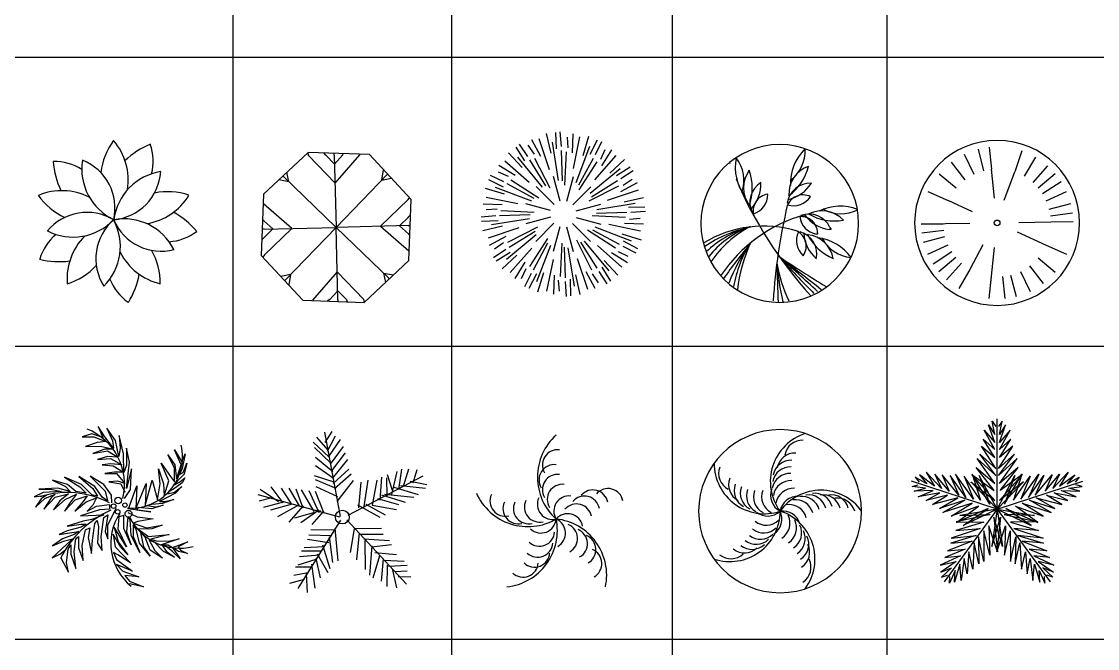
# Model space of a CAD drawing. Header units: millimetres. Extents: x -4017 to 59953, y -688 to 66564.
# Drawn here: x 20613 to 30828, y 34195 to 40145 of the extents above; entities that cross this region are included whole.
import ezdxf

# ---------------------------------------------------------------- set-up
doc = ezdxf.new("R2010")
doc.units = ezdxf.units.MM
doc.layers.add('www.cad-blocks.net', color=7, linetype='Continuous')

# ---------------------------------------------------------------- blocks, each defined once
blk = doc.blocks.new('A$C516926BB')
for p, q in [((25.077, 38.519), (25.077, 0)), ((27.155, 38.519), (27.155, 0)), ((29.249, 38.519), (29.249, 0)), ((31.286, 38.519), (31.286, 0)), ((0, 30.43), (62.412, 30.43)), ((0, 27.688), (62.412, 27.688)), ((0, 24.908), (62.412, 24.908))]:
    blk.add_line(p, q)
blk = doc.blocks.new('A$C3DC22AAC')
at = {"color": 0, "linetype": 'ByBlock'}
for centre, major_axis, start_param, end_param in [((1.216, 1.16), (0.443, 0.443), 1.712694, 2.242629), ((0.276, 1.16), (0.408, 0.408), 5.343018, 6.206413), ((1.358, 0.779), (0.551, 0.551), 1.173045, 1.542023), ((0.605, 1.34), (0.343, 0.343), 5.244865, 5.833721), ((0.152, 0.852), (0.343, 0.343), 0.218317, 0.807172), ((0.918, 1.394), (-0.551, 0.551), 0.858885, 1.227864), ((0.944, 1.265), (-0.376, 0.376), 0.62441, 1.911412), ((0.237, 0.894), (-0.347, 0.347), 3.700878, 5.11813), ((0.672, 1.273), (0.347, 0.347), 4.015037, 5.43229), ((1.243, 0.715), (-0.376, 0.376), -0.632227, 0.654776), ((0.222, 0.483), (-0.408, 0.408), -1.254326, -0.390931), ((1.227, 0.424), (-0.443, 0.443), -1.11474, -0.584805), ((0.512, 1.377), (0.443, 0.443), 2.96933, 3.499265), ((0.937, 1.317), (0.408, 0.408), 4.086381, 4.949777), ((0.462, 0.363), (0.347, 0.347), 0.245126, 1.662379), ((0.812, 0.261), (0.376, 0.376), 5.965118, 7.25212), ((0.909, 0.171), (-0.551, 0.551), 4.628797, 4.997775), ((0.329, 1.151), (0.376, 0.376), 3.451844, 4.738846), ((1.037, 0.414), (-0.347, 0.347), -0.069033, 1.348219), ((0.247, 0.53), (-0.376, 0.376), 3.137685, 4.424687), ((1.167, 0.976), (-0.347, 0.347), 1.187604, 2.604856), ((0.477, 0.27), (-0.343, 0.343), -0.095842, 0.493013), ((0.849, 0.222), (0.408, 0.408), 1.573107, 2.436502), ((1.21, 1.06), (0.343, 0.343), 3.988228, 4.577084), ((0.198, 1.166), (0.551, 0.551), 3.686319, 4.055297), ((1.291, 0.738), (-0.408, 0.408), 1.258948, 2.122343), ((0.53, 0.186), (0.443, 0.443), 5.482605, 6.01254), ((0.089, 0.775), (-0.443, 0.443), 2.655171, 3.185107), ((1.13, 0.399), (-0.343, 0.343), 1.160794, 1.74965), ((0.192, 0.41), (0.551, 0.551), 4.942956, 5.311934)]:
    blk.add_ellipse(centre, major_axis=major_axis, ratio=1, start_param=start_param, end_param=end_param, dxfattribs=at)
blk = doc.blocks.new('A$C05854E19')
at = {"color": 0}
for p, q in [((0.446, 1.423), (0.021, 1.027)), ((1.027, 1.402), (0.446, 1.423)), ((0.45, 1.393), (0.446, 1.423)), ((0.701, 1.132), (0.448, 1.395)), ((0.613, 1.397), (0.594, 1.418)), ((0.697, 1.313), (0.613, 1.397)), ((0.694, 1.398), (0.694, 1.414)), ((0.697, 1.313), (0.774, 1.399)), ((0.701, 1.132), (0.935, 1.401)), ((0.773, 1.397), (0.779, 1.411)), ((0.935, 1.401), (0.937, 1.405)), ((1.423, 0.977), (1.027, 1.402)), ((0.263, 1.145), (0.244, 1.235)), ((1.145, 1.16), (1.162, 1.257)), ((0.263, 1.145), (0.166, 1.162)), ((0.206, 1.2), (0.711, 0.711)), ((1.2, 1.217), (0.711, 0.711)), ((1.145, 1.16), (1.235, 1.179)), ((0.021, 1.027), (0, 0.446)), ((0.023, 0.935), (0.018, 0.938)), ((0.291, 0.701), (0.022, 0.935)), ((1.132, 0.722), (1.395, 0.975)), ((1.395, 0.975), (1.409, 0.992)), ((1.402, 0.396), (1.423, 0.977)), ((1.393, 0.806), (1.418, 0.83)), ((0.025, 0.773), (0.012, 0.784)), ((0.11, 0.697), (0.024, 0.774)), ((1.132, 0.722), (1.401, 0.488)), ((1.313, 0.726), (1.397, 0.81)), ((1.313, 0.726), (1.399, 0.649)), ((1.396, 0.728), (1.414, 0.729)), ((0.027, 0.695), (0.009, 0.697)), ((0.11, 0.697), (0.026, 0.613)), ((0.291, 0.701), (0.028, 0.448)), ((0.223, 0.206), (0.711, 0.711)), ((1.217, 0.223), (0.711, 0.711)), ((1.398, 0.65), (1.411, 0.64)), ((0.026, 0.613), (0.005, 0.595)), ((0, 0.446), (0.396, 0.021)), ((0.031, 0.451), (0.016, 0.429)), ((1.399, 0.49), (1.405, 0.484)), ((0.977, 0), (1.402, 0.396)), ((0.278, 0.263), (0.188, 0.244)), ((0.278, 0.263), (0.261, 0.166)), ((0.722, 0.291), (0.488, 0.022)), ((0.722, 0.291), (0.975, 0.028)), ((1.16, 0.278), (1.179, 0.188)), ((1.16, 0.278), (1.257, 0.261)), ((0.726, 0.11), (0.649, 0.024)), ((0.726, 0.11), (0.81, 0.026)), ((0.396, 0.021), (0.977, 0)), ((0.65, 0.026), (0.631, 0.012)), ((0.728, 0.025), (0.729, 0.009)), ((0.81, 0.027), (0.816, 0.006)), ((0.972, 0.031), (0.977, 0))]:
    blk.add_line(p, q, dxfattribs=at)
at = {"color": 0, "ltscale": 0.5}
for p in [(0.694, 1.398), (1.398, 0.728), (0.025, 0.694), (0.728, 0.025)]:
    blk.add_line(p, (0.711, 0.711), dxfattribs=at)
blk = doc.blocks.new('A$C01EB01CC')
at = {"color": 0}
for p, q in [((0.665, 1.358), (0.622, 1.544)), ((0.717, 1.4), (0.711, 1.556)), ((0.763, 1.422), (0.753, 1.562)), ((0.869, 1.361), (0.874, 1.541)), ((0.445, 1.327), (0.366, 1.443)), ((0.508, 1.348), (0.449, 1.434)), ((0.567, 1.327), (0.482, 1.486)), ((0.649, 1.202), (0.551, 1.495)), ((0.737, 1.101), (0.678, 1.464)), ((0.828, 1.409), (0.82, 1.512)), ((0.877, 1.212), (0.938, 1.514)), ((0.969, 1.338), (1.025, 1.521)), ((1.035, 1.349), (1.107, 1.487)), ((1.086, 1.345), (1.147, 1.471)), ((0.392, 1.222), (0.262, 1.362)), ((0.416, 1.285), (0.333, 1.417)), ((0.772, 1.095), (0.763, 1.385)), ((0.795, 1.056), (0.811, 1.373)), ((0.903, 1.08), (1.034, 1.424)), ((1.079, 1.106), (1.284, 1.337)), ((1.136, 1.301), (1.18, 1.394)), ((1.147, 1.239), (1.242, 1.392)), ((0.323, 1.147), (0.17, 1.242)), ((0.456, 1.079), (0.225, 1.284)), ((0.583, 1.036), (0.35, 1.321)), ((0.616, 1.048), (0.463, 1.295)), ((0.655, 1.027), (0.511, 1.309)), ((0.93, 1.058), (1.067, 1.313)), ((0.931, 1.012), (1.103, 1.278)), ((1.222, 1.17), (1.362, 1.299)), ((1.285, 1.146), (1.417, 1.229)), ((0.217, 1.086), (0.091, 1.147)), ((0.261, 1.136), (0.167, 1.18)), ((0.75, 0.903), (0.687, 1.137)), ((0.815, 0.902), (0.878, 1.136)), ((1.036, 0.979), (1.321, 1.212)), ((1.327, 1.117), (1.443, 1.195)), ((0.224, 0.969), (0.041, 1.025)), ((0.213, 1.035), (0.075, 1.107)), ((0.481, 0.903), (0.138, 1.034)), ((0.504, 0.93), (0.249, 1.067)), ((0.549, 0.931), (0.284, 1.103)), ((0.693, 0.871), (0.522, 1.042)), ((0.871, 0.869), (1.042, 1.04)), ((1.027, 0.906), (1.309, 1.05)), ((1.048, 0.946), (1.295, 1.098)), ((1.327, 0.995), (1.486, 1.08)), ((1.348, 1.054), (1.434, 1.112)), ((0.35, 0.877), (0.048, 0.938)), ((1.202, 0.913), (1.495, 1.011)), ((1.358, 0.897), (1.544, 0.939)), ((0.201, 0.869), (0.021, 0.874)), ((0.153, 0.828), (0.05, 0.82)), ((0.659, 0.815), (0.426, 0.878)), ((0.903, 0.812), (1.137, 0.875)), ((1.101, 0.825), (1.464, 0.884)), ((1.4, 0.845), (1.556, 0.851)), ((0.14, 0.763), (0, 0.753)), ((0.162, 0.717), (0.006, 0.711)), ((0.46, 0.737), (0.098, 0.678)), ((0.467, 0.772), (0.177, 0.763)), ((0.505, 0.795), (0.189, 0.811)), ((0.659, 0.75), (0.425, 0.687)), ((0.902, 0.747), (1.136, 0.684)), ((1.056, 0.767), (1.373, 0.75)), ((1.095, 0.79), (1.385, 0.799)), ((1.409, 0.733), (1.512, 0.742)), ((1.422, 0.799), (1.562, 0.809)), ((0.204, 0.665), (0.018, 0.622)), ((0.36, 0.649), (0.067, 0.551)), ((0.535, 0.655), (0.253, 0.511)), ((0.513, 0.616), (0.267, 0.463)), ((0.69, 0.693), (0.519, 0.522)), ((0.747, 0.659), (0.684, 0.426)), ((0.812, 0.659), (0.875, 0.425)), ((0.869, 0.69), (1.04, 0.519)), ((1.012, 0.631), (1.278, 0.459)), ((1.058, 0.632), (1.313, 0.494)), ((1.08, 0.659), (1.424, 0.528)), ((1.212, 0.685), (1.514, 0.623)), ((1.361, 0.693), (1.541, 0.687)), ((0.235, 0.567), (0.076, 0.482)), ((0.525, 0.583), (0.241, 0.35)), ((0.631, 0.549), (0.459, 0.284)), ((0.906, 0.535), (1.05, 0.253)), ((0.946, 0.513), (1.098, 0.267)), ((0.979, 0.525), (1.212, 0.241)), ((1.338, 0.593), (1.521, 0.537)), ((1.349, 0.526), (1.487, 0.454)), ((0.235, 0.445), (0.118, 0.366)), ((0.213, 0.508), (0.128, 0.449)), ((0.276, 0.416), (0.145, 0.333)), ((0.482, 0.456), (0.278, 0.225)), ((0.632, 0.504), (0.494, 0.249)), ((0.659, 0.481), (0.528, 0.138)), ((0.767, 0.505), (0.75, 0.189)), ((0.79, 0.467), (0.799, 0.177)), ((0.825, 0.46), (0.884, 0.098)), ((1.106, 0.482), (1.337, 0.278)), ((1.239, 0.415), (1.392, 0.32)), ((1.301, 0.426), (1.394, 0.381)), ((1.345, 0.476), (1.471, 0.414)), ((0.34, 0.392), (0.2, 0.262)), ((0.415, 0.323), (0.32, 0.17)), ((0.685, 0.35), (0.623, 0.048)), ((0.913, 0.36), (1.011, 0.067)), ((1.17, 0.34), (1.299, 0.2)), ((0.426, 0.261), (0.381, 0.167)), ((0.476, 0.217), (0.414, 0.091)), ((0.526, 0.213), (0.454, 0.075)), ((0.593, 0.224), (0.537, 0.041)), ((0.995, 0.235), (1.08, 0.076)), ((1.054, 0.213), (1.112, 0.128)), ((1.117, 0.235), (1.195, 0.118)), ((1.146, 0.276), (1.229, 0.145)), ((0.693, 0.201), (0.687, 0.021)), ((0.733, 0.153), (0.742, 0.05)), ((0.799, 0.14), (0.809, 0)), ((0.845, 0.162), (0.851, 0.006)), ((0.897, 0.204), (0.939, 0.018))]:
    blk.add_line(p, q, dxfattribs=at)
blk = doc.blocks.new('A$C5F0B7EA3')
at = {"color": 0}
for p, q in [((1.109, 0.646), (1.098, 0.648)), ((1.109, 0.659), (1.109, 0.646)), ((1.236, 0.691), (1.219, 0.691)), ((1.226, 0.711), (1.236, 0.691))]:
    blk.add_line(p, q, dxfattribs=at)
for centre, major_axis, start_param, end_param in [((0.749, 0.749), (0.749, 0), 0, 6.283185), ((1.302, 1.132), (0.319, 0.319), 1.554403, 2.403702), ((0.646, 1.434), (-0.243, 0.243), 2.983489, 3.990607), ((0.778, 1.28), (0.319, 0.319), 2.153888, 3.003187), ((0.065, 1.16), (0.243, 0.243), 5.15377, 6.160888), ((3.93, 2.692), (2.761, 2.761), 2.714283, 2.715969), ((0.683, 1.087), (0.197, 0.197), 1.715467, 2.996922), ((-0.017, 1.085), (0.357, 0.357), 5.155521, 5.840053), ((1.114, 1.027), (0.197, 0.197), 1.115982, 2.397437), ((0.535, 1.419), (-0.357, 0.357), 2.98524, 3.669772), ((3.93, 2.692), (3.904, 0), 3.541719, 3.879867), ((0.683, 0.95), (0.154, 0.154), 1.32604, 2.829108), ((0.225, 1.123), (0.244, 0.244), 4.742653, 5.539689), ((1.037, 0.913), (0.154, 0.154), 0.726555, 2.229624), ((0.757, 1.314), (-0.244, 0.244), 2.572371, 3.369407), ((0.654, 0.87), (0.111, 0.111), 0.906034, 2.708176), ((0.444, 1.022), (-0.135, 0.135), 2.656255, 3.950177), ((0.968, 0.863), (0.111, 0.111), 0.306549, 2.108691), ((6.369, -0.369), (-5.696, 0), -0.228399, -0.06711), ((0.88, 1.107), (0.135, 0.135), 3.627566, 4.921488), ((1.322, 0.462), (0.319, 0.319), 0.403468, 1.252767), ((1.366, -0.531), (1.414, 0), 1.842408, 2.555742), ((0.952, 0.657), (0.111, 0.111), 5.510021, 7.312163), ((1.028, 0.62), (0.154, 0.154), 5.930027, 7.433096), ((1.266, 1.034), (0.244, 0.244), 2.992233, 3.789269), ((1.272, 1.278), (-0.357, 0.357), 1.834305, 2.518837), ((1.15, 0.59), (-0.197, 0.197), 4.677436, 5.958891), ((1.331, 1.184), (-0.243, 0.243), 1.832554, 2.839672), ((0.599, -0.378), (1.102, 0), 1.278281, 2.120122), ((0.971, -0.216), (-0.751, 0.751), -0.292241, 0.183994), ((1.128, 0.837), (-0.135, 0.135), 0.905835, 2.199757), ((0.689, -0.41), (-0.808, 0.808), -0.59631, -0.179604), ((0.771, -0.292), (-0.746, 0.746), -0.456501, -0.034527), ((0.796, -0.145), (-0.654, 0.654), -0.385933, 0.106575), ((1.099, 0.585), (0.135, 0.135), 1.90418, 3.198102), ((0.844, 0.535), (0.111, 0.111), 4.866348, 6.66849), ((0.883, 0.459), (0.154, 0.154), 5.286354, 6.789423), ((1.322, 0.675), (0.244, 0.244), 2.419782, 3.216817), ((1.459, 0.878), (-0.357, 0.357), 1.261854, 1.946386), ((0.983, 0.365), (-0.197, 0.197), 4.104985, 5.38644), ((6.617, -4.442), (-5.603, 5.603), 0.10297, 0.155262), ((1.76, -0.381), (1.129, 1.129), 1.734455, 1.995222), ((1.56, -0.094), (-0.901, 0.901), 0.244406, 0.591229), ((1.894, -0.063), (-1.101, 1.101), 0.37249, 0.667607), ((1.059, 0.164), (-0.319, 0.319), 4.543405, 5.392705), ((1.458, 0.767), (0.243, 0.243), 2.830899, 3.838017), ((-123.857, -136.795), (131.068, 131.068), 0.045536, 0.048199), ((8.085, 7.027), (6.977, 6.977), 3.087873, 3.136606), ((6.041, 8.235), (6.667, 6.667), 3.330389, 3.386638), ((-39.821, -51.544), (46.622, 46.622), 0.114991, 0.122711), ((43.14, 1.605), (30.007, 30.007), 2.385091, 2.394021), ((2.307, 0.676), (1.142, 1.142), 2.545306, 2.779242), ((4.098, 0.708), (2.4, 2.4), 2.455441, 2.56452)]:
    blk.add_ellipse(centre, major_axis=major_axis, ratio=1, start_param=start_param, end_param=end_param, dxfattribs=at)
blk = doc.blocks.new('A$C7E2678B5')
at = {"color": 0, "ltscale": 0.5}
for p, q in [((0.47, 1.434), (0.561, 1.244)), ((0.602, 1.482), (0.655, 1.278)), ((0.709, 1.502), (0.731, 1.292)), ((1.019, 1.466), (0.95, 1.266)), ((0.347, 1.359), (0.475, 1.191)), ((1.147, 1.407), (1.041, 1.225)), ((0.232, 1.25), (0.393, 1.114)), ((0.759, 1.016), (0.731, 1.292)), ((0.85, 0.997), (0.95, 1.266)), ((1.262, 1.324), (1.122, 1.166)), ((1.335, 1.249), (1.174, 1.113)), ((1.391, 1.174), (1.213, 1.059)), ((0.125, 1.081), (0.317, 0.994)), ((1.249, 0.993), (1.442, 1.08)), ((0.548, 0.889), (0.317, 0.994)), ((1.278, 0.913), (1.482, 0.966)), ((1.29, 0.851), (1.499, 0.879)), ((0.523, 0.778), (0.061, 0.77)), ((0.061, 0.77), (0.272, 0.774)), ((0.067, 0.687), (0.276, 0.715)), ((0.99, 0.787), (1.294, 0.792)), ((1.294, 0.792), (1.505, 0.796)), ((0.084, 0.6), (0.288, 0.653)), ((0.974, 0.697), (1.249, 0.572)), ((0.124, 0.486), (0.317, 0.573)), ((0.648, 0.575), (0.525, 0.341)), ((0.754, 0.549), (0.704, 0.065)), ((1.249, 0.572), (1.441, 0.485)), ((0.353, 0.507), (0.175, 0.392)), ((0.392, 0.453), (0.231, 0.317)), ((1.173, 0.452), (1.334, 0.316)), ((0.444, 0.4), (0.304, 0.242)), ((0.525, 0.341), (0.419, 0.159)), ((1.005, 0.322), (1.096, 0.132)), ((1.091, 0.375), (1.219, 0.207)), ((0.727, 0.275), (0.704, 0.065)), ((0.835, 0.274), (0.857, 0.064)), ((0.911, 0.288), (0.964, 0.084))]:
    blk.add_line(p, q, dxfattribs=at)
for major_axis, start_param, end_param in [((-0.783, 0), 3.141593, 9.424778), ((-0.0188, 0.0188), 3.926991, 10.210176)]:
    blk.add_ellipse((0.783, 0.783), major_axis=major_axis, ratio=1, start_param=start_param, end_param=end_param, dxfattribs=at)
blk = doc.blocks.new('A$C2AF915B6')
at = {"color": 0}
for p, q in [((0.549, 1.452), (0.456, 1.423)), ((0.652, 1.418), (0.549, 1.452)), ((0.672, 1.423), (0.608, 1.521)), ((0.608, 1.521), (0.652, 1.418)), ((0.691, 1.506), (0.745, 1.384)), ((0.774, 1.388), (0.691, 1.506)), ((0.809, 1.437), (0.819, 1.315)), ((0.848, 1.261), (0.809, 1.437)), ((0.456, 1.423), (0.569, 1.423)), ((0.598, 1.369), (0.49, 1.33)), ((0.49, 1.33), (0.632, 1.334)), ((0.569, 1.423), (0.681, 1.379)), ((0.681, 1.379), (0.598, 1.369)), ((0.632, 1.334), (0.755, 1.305)), ((0.755, 1.315), (0.672, 1.423)), ((0.745, 1.384), (0.755, 1.315)), ((0.804, 1.236), (0.774, 1.388)), ((0.672, 1.305), (0.559, 1.266)), ((0.559, 1.266), (0.696, 1.29)), ((0.696, 1.236), (0.603, 1.207)), ((0.755, 1.305), (0.672, 1.305)), ((0.696, 1.29), (0.794, 1.231)), ((0.794, 1.231), (0.696, 1.236)), ((0.819, 1.315), (0.804, 1.236)), ((0.853, 1.084), (0.848, 1.261)), ((0.877, 1.315), (0.877, 1.153)), ((0.907, 1.182), (0.877, 1.315)), ((1.27, 1.251), (1.338, 1.158)), ((1.333, 1.128), (1.27, 1.251)), ((1.397, 1.158), (1.333, 1.3)), ((1.333, 1.3), (1.402, 1.187)), ((1.402, 1.187), (1.436, 1.261)), ((1.436, 1.261), (1.407, 1.123)), ((0.603, 1.207), (0.725, 1.217)), ((0.73, 1.168), (0.647, 1.158)), ((0.647, 1.158), (0.75, 1.148)), ((0.725, 1.217), (0.833, 1.158)), ((0.833, 1.158), (0.73, 1.168)), ((0.75, 1.148), (0.848, 1.089)), ((0.877, 1.153), (0.853, 1.084)), ((0.877, 0.932), (0.907, 1.182)), ((1.206, 1.173), (1.294, 1.045)), ((1.279, 1.006), (1.206, 1.173)), ((1.333, 0.996), (1.333, 1.128)), ((1.338, 1.158), (1.353, 1.025)), ((1.353, 1.025), (1.397, 1.158)), ((1.417, 1.084), (1.451, 1.173)), ((1.451, 1.173), (1.426, 1.07)), ((0.451, 0.971), (0.289, 1.04)), ((0.289, 1.04), (0.436, 0.947)), ((0.426, 1.045), (0.559, 0.932)), ((0.578, 0.952), (0.426, 1.045)), ((0.662, 0.971), (0.534, 1.05)), ((0.534, 1.05), (0.676, 0.908)), ((0.76, 1.089), (0.672, 1.074)), ((0.672, 1.074), (0.784, 1.074)), ((0.848, 1.089), (0.76, 1.089)), ((0.784, 1.074), (0.863, 0.981)), ((0.926, 1.119), (0.877, 0.932)), ((0.917, 0.922), (0.926, 1.119)), ((1.181, 1.119), (1.23, 0.976)), ((1.196, 0.976), (1.181, 1.119)), ((1.294, 1.045), (1.333, 0.996)), ((1.426, 1.07), (1.363, 1.006)), ((1.407, 1.123), (1.382, 1.065)), ((1.382, 1.065), (1.417, 1.084)), ((1.382, 0.991), (1.431, 1.035)), ((1.431, 1.035), (1.407, 0.986)), ((0.225, 0.937), (0.044, 0.927)), ((0.044, 0.927), (0.172, 0.922)), ((0.172, 0.922), (0.26, 0.903)), ((0.319, 0.971), (0.176, 1.011)), ((0.176, 1.011), (0.299, 0.952)), ((0.343, 0.903), (0.225, 0.937)), ((0.299, 0.952), (0.343, 0.903)), ((0.397, 0.903), (0.319, 0.971)), ((0.436, 0.947), (0.495, 0.888)), ((0.549, 0.873), (0.451, 0.971)), ((0.559, 0.932), (0.603, 0.859)), ((0.647, 0.849), (0.578, 0.952)), ((0.735, 0.868), (0.662, 0.971)), ((0.794, 1.001), (0.711, 0.996)), ((0.711, 0.996), (0.823, 0.976)), ((0.863, 0.981), (0.794, 1.001)), ((0.823, 0.976), (0.863, 0.898)), ((0.858, 0.839), (0.917, 0.922)), ((0.897, 0.741), (0.975, 0.957)), ((0.966, 0.741), (1.064, 0.981)), ((0.975, 0.957), (0.966, 0.741)), ((1.054, 0.77), (1.122, 1.011)), ((1.064, 0.981), (1.054, 0.77)), ((1.122, 1.011), (1.171, 0.824)), ((1.171, 0.824), (1.196, 0.976)), ((1.23, 0.976), (1.235, 0.863)), ((1.235, 0.863), (1.279, 1.006)), ((1.323, 0.927), (1.284, 0.903)), ((1.407, 0.986), (1.323, 0.927)), ((1.363, 1.006), (1.333, 0.966)), ((1.333, 0.966), (1.382, 0.991)), ((1.333, 0.898), (1.402, 0.952)), ((1.402, 0.952), (1.343, 0.888)), ((0.088, 0.893), (0, 0.854)), ((0, 0.854), (0.118, 0.868)), ((0.015, 0.756), (0.103, 0.839)), ((0.069, 0.834), (0.015, 0.756)), ((0.118, 0.868), (0.069, 0.834)), ((0.26, 0.903), (0.088, 0.893)), ((0.093, 0.736), (0.201, 0.849)), ((0.162, 0.844), (0.093, 0.736)), ((0.103, 0.839), (0.201, 0.878)), ((0.201, 0.878), (0.162, 0.844)), ((0.186, 0.731), (0.294, 0.829)), ((0.201, 0.849), (0.328, 0.883)), ((0.328, 0.883), (0.245, 0.814)), ((0.289, 0.716), (0.392, 0.824)), ((0.294, 0.829), (0.402, 0.878)), ((0.402, 0.878), (0.348, 0.809)), ((0.392, 0.824), (0.505, 0.863)), ((0.495, 0.888), (0.397, 0.903)), ((0.505, 0.863), (0.466, 0.809)), ((0.495, 0.805), (0.593, 0.844)), ((0.603, 0.859), (0.549, 0.873)), ((0.593, 0.844), (0.559, 0.775)), ((0.696, 0.814), (0.647, 0.849)), ((0.676, 0.908), (0.696, 0.814)), ((0.74, 0.795), (0.735, 0.868)), ((1.343, 0.888), (1.191, 0.809)), ((1.328, 0.829), (1.22, 0.79)), ((1.235, 0.809), (1.328, 0.829)), ((1.284, 0.903), (1.27, 0.883)), ((1.27, 0.883), (1.333, 0.898)), ((0.245, 0.814), (0.186, 0.731)), ((0.348, 0.809), (0.289, 0.716)), ((0.466, 0.809), (0.387, 0.716)), ((0.387, 0.716), (0.495, 0.805)), ((0.623, 0.731), (0.441, 0.672)), ((0.559, 0.775), (0.505, 0.716)), ((0.505, 0.716), (0.593, 0.765)), ((0.593, 0.765), (0.716, 0.78)), ((0.716, 0.736), (0.623, 0.731)), ((0.701, 0.584), (0.779, 0.746)), ((0.716, 0.78), (0.716, 0.736)), ((1.108, 0.711), (0.887, 0.741)), ((0.99, 0.751), (0.975, 0.731)), ((0.975, 0.731), (1.108, 0.711)), ((1.118, 0.741), (0.99, 0.751)), ((1.118, 0.78), (1.078, 0.77)), ((1.078, 0.77), (1.152, 0.76)), ((1.22, 0.79), (1.118, 0.78)), ((1.225, 0.775), (1.118, 0.741)), ((1.152, 0.76), (1.225, 0.775)), ((1.191, 0.809), (1.235, 0.809)), ((0.466, 0.623), (0.314, 0.574)), ((0.441, 0.672), (0.662, 0.682)), ((0.549, 0.638), (0.466, 0.623)), ((0.662, 0.682), (0.549, 0.638)), ((0.578, 0.599), (0.598, 0.628)), ((0.598, 0.628), (0.613, 0.569)), ((0.637, 0.476), (0.662, 0.657)), ((0.662, 0.657), (0.701, 0.682)), ((0.701, 0.682), (0.676, 0.525)), ((0.804, 0.662), (0.794, 0.549)), ((0.853, 0.677), (0.804, 0.662)), ((0.853, 0.554), (0.853, 0.677)), ((0.892, 0.662), (0.877, 0.52)), ((0.892, 0.706), (0.98, 0.662)), ((0.912, 0.638), (0.892, 0.662)), ((0.922, 0.486), (0.912, 0.638)), ((0.985, 0.618), (0.941, 0.603)), ((0.98, 0.662), (1.132, 0.643)), ((1.132, 0.643), (0.985, 0.618)), ((0.314, 0.53), (0.24, 0.496)), ((0.24, 0.496), (0.358, 0.515)), ((0.314, 0.574), (0.446, 0.594)), ((0.446, 0.564), (0.314, 0.53)), ((0.358, 0.515), (0.426, 0.525)), ((0.426, 0.525), (0.382, 0.496)), ((0.495, 0.594), (0.446, 0.564)), ((0.446, 0.594), (0.495, 0.594)), ((0.456, 0.392), (0.49, 0.54)), ((0.49, 0.54), (0.529, 0.559)), ((0.529, 0.559), (0.515, 0.466)), ((0.554, 0.442), (0.578, 0.599)), ((0.613, 0.569), (0.603, 0.412)), ((0.676, 0.525), (0.701, 0.456)), ((0.701, 0.456), (0.701, 0.584)), ((0.877, 0.378), (0.76, 0.564)), ((0.76, 0.564), (0.799, 0.427)), ((0.794, 0.549), (0.877, 0.378)), ((0.922, 0.397), (0.853, 0.554)), ((0.877, 0.52), (0.922, 0.397)), ((0.941, 0.603), (1.069, 0.559)), ((0.941, 0.589), (0.941, 0.476)), ((0.971, 0.545), (0.941, 0.589)), ((1, 0.412), (0.971, 0.545)), ((1.118, 0.549), (0.99, 0.545)), ((0.99, 0.545), (1.088, 0.476)), ((1.01, 0.515), (1.039, 0.378)), ((1.054, 0.471), (1.01, 0.515)), ((1.069, 0.559), (1.216, 0.584)), ((1.216, 0.584), (1.118, 0.549)), ((0.27, 0.456), (0.176, 0.388)), ((0.176, 0.388), (0.279, 0.432)), ((0.382, 0.496), (0.27, 0.456)), ((0.279, 0.432), (0.368, 0.456)), ((0.368, 0.456), (0.309, 0.402)), ((0.382, 0.334), (0.397, 0.456)), ((0.397, 0.456), (0.422, 0.476)), ((0.422, 0.476), (0.422, 0.368)), ((0.515, 0.466), (0.544, 0.314)), ((0.544, 0.314), (0.554, 0.442)), ((0.603, 0.412), (0.647, 0.343)), ((0.647, 0.343), (0.637, 0.476)), ((0.823, 0.373), (0.75, 0.5)), ((0.75, 0.5), (0.77, 0.378)), ((0.799, 0.427), (0.892, 0.304)), ((1.005, 0.324), (0.922, 0.486)), ((0.941, 0.476), (1.005, 0.324)), ((1.103, 0.289), (1, 0.412)), ((1.103, 0.348), (1.054, 0.471)), ((1.088, 0.476), (1.284, 0.496)), ((1.093, 0.442), (1.147, 0.343)), ((1.142, 0.427), (1.093, 0.442)), ((1.284, 0.496), (1.108, 0.451)), ((1.108, 0.451), (1.171, 0.432)), ((1.23, 0.334), (1.142, 0.427)), ((1.171, 0.432), (1.289, 0.437)), ((1.377, 0.456), (1.206, 0.397)), ((1.289, 0.437), (1.377, 0.456)), ((1.314, 0.373), (1.461, 0.427)), ((1.461, 0.427), (1.368, 0.378)), ((0.309, 0.402), (0.172, 0.275)), ((0.172, 0.275), (0.245, 0.309)), ((0.245, 0.309), (0.289, 0.343)), ((0.289, 0.343), (0.255, 0.275)), ((0.309, 0.226), (0.324, 0.358)), ((0.324, 0.358), (0.348, 0.397)), ((0.348, 0.397), (0.348, 0.309)), ((0.348, 0.309), (0.397, 0.172)), ((0.397, 0.172), (0.382, 0.334)), ((0.422, 0.368), (0.466, 0.25)), ((0.466, 0.25), (0.456, 0.392)), ((0.794, 0.304), (0.755, 0.324)), ((0.755, 0.324), (0.784, 0.26)), ((0.77, 0.378), (0.917, 0.226)), ((0.892, 0.304), (0.823, 0.373)), ((1.039, 0.378), (1.103, 0.289)), ((1.22, 0.27), (1.103, 0.348)), ((1.147, 0.343), (1.22, 0.27)), ((1.206, 0.397), (1.274, 0.397)), ((1.22, 0.388), (1.255, 0.339)), ((1.255, 0.383), (1.22, 0.388)), ((1.333, 0.28), (1.23, 0.334)), ((1.314, 0.334), (1.255, 0.383)), ((1.255, 0.339), (1.333, 0.28)), ((1.274, 0.397), (1.314, 0.373)), ((1.372, 0.334), (1.314, 0.373)), ((1.314, 0.373), (1.387, 0.265)), ((1.387, 0.265), (1.314, 0.334)), ((1.368, 0.378), (1.392, 0.348)), ((1.456, 0.314), (1.372, 0.334)), ((1.392, 0.348), (1.456, 0.314)), ((0.255, 0.275), (0.328, 0.137)), ((0.328, 0.137), (0.309, 0.226)), ((0.784, 0.26), (0.936, 0.147)), ((0.784, 0.211), (0.843, 0.147)), ((0.936, 0.147), (0.784, 0.211)), ((0.917, 0.226), (0.794, 0.304)), ((0.843, 0.147), (0.995, 0.093)), ((0.863, 0.108), (0.907, 0.054)), ((0.995, 0.093), (0.863, 0.108)), ((0.907, 0.054), (1.039, 0)), ((1.039, 0), (0.907, 0.029))]:
    blk.add_line(p, q, dxfattribs=at)
for centre, major_axis, start_param, end_param in [((0.295, 0.973), (-0.564, 0), 2.901676, 4.331807), ((0.92, 1.234), (0.489, 0), 4.644944, 6.510479), ((0.318, 0.049), (-0.598, 0.598), -1.275275, -0.474309), ((0.799, 0.819), (0.0219, 0.0219), 5.497787, 11.780972), ((1.137, -0.183), (-0.704, 0.704), -0.364996, 0.313555), ((0.755, 0.765), (0.0155, 0.0155), 5.497787, 11.780972), ((0.794, 0.711), (-0.0147, 0.0147), 3.926991, 10.210176), ((0.863, 0.775), (0.0147, 0.0147), 5.497787, 11.780972), ((0.897, 0.692), (-0.0233, 0.0233), 3.926991, 10.210176), ((1.254, 0.411), (-0.525, 0), -0.575368, 0.884654), ((1.38, 0.889), (0.37, 0.37), 2.815877, 4.176766)]:
    blk.add_ellipse(centre, major_axis=major_axis, ratio=1, start_param=start_param, end_param=end_param, dxfattribs=at)
blk = doc.blocks.new('A$C2E496CEE')
at = {"color": 0}
for p, q in [((0.553, 1.474), (0.66, 1.351)), ((0.78, 0.721), (0.632, 1.521)), ((0.698, 1.529), (0.633, 1.423)), ((0.731, 1.483), (0.654, 1.338)), ((0.778, 1.451), (0.668, 1.292)), ((0.521, 1.428), (0.674, 1.285)), ((0.535, 1.375), (0.688, 1.226)), ((0.805, 1.385), (0.682, 1.219)), ((0.542, 1.283), (0.709, 1.147)), ((0.825, 1.327), (0.696, 1.154)), ((0.846, 1.261), (0.703, 1.082)), ((0.543, 1.205), (0.71, 1.088)), ((0.86, 1.169), (0.71, 1.036)), ((1.315, 1.149), (1.265, 0.931)), ((1.361, 1.169), (1.331, 0.978)), ((1.427, 1.17), (1.376, 1.005)), ((1.506, 1.164), (1.468, 1.039)), ((0.531, 1.112), (0.717, 1.049)), ((0.539, 1.073), (0.737, 0.99)), ((0.881, 1.123), (0.724, 0.983)), ((0.901, 1.064), (0.746, 0.865)), ((0.853, 0.735), (1.566, 1.106)), ((0.974, 1.046), (0.951, 0.802)), ((1.04, 1.066), (1.003, 0.816)), ((1.125, 1.067), (1.082, 0.83)), ((1.171, 1.094), (1.154, 0.877)), ((1.217, 1.088), (1.219, 0.917)), ((1.223, 1.121), (1.271, 0.971)), ((1.6, 1.021), (1.442, 1.052)), ((0.774, 0.714), (0, 0.928)), ((0.019, 0.981), (0.192, 0.865)), ((0.118, 1.002), (0.232, 0.852)), ((0.217, 0.99), (0.311, 0.84)), ((0.289, 0.991), (0.39, 0.815)), ((0.355, 0.985), (0.423, 0.802)), ((0.408, 0.973), (0.529, 0.77)), ((0.481, 0.967), (0.576, 0.758)), ((0.54, 0.961), (0.622, 0.752)), ((0.546, 1.007), (0.752, 0.911)), ((1.398, 0.854), (1.173, 0.923)), ((1.477, 0.901), (1.199, 0.93)), ((1.522, 0.928), (1.291, 0.997)), ((1.588, 0.988), (1.35, 1.011)), ((0.007, 0.869), (0.119, 0.897)), ((0.054, 0.81), (0.238, 0.859)), ((0.12, 0.785), (0.324, 0.84)), ((0.187, 0.72), (0.39, 0.834)), ((0.293, 0.669), (0.43, 0.822)), ((1.156, 0.713), (0.944, 0.828)), ((1.209, 0.733), (1.023, 0.836)), ((1.082, 0.83), (1.313, 0.787)), ((1.333, 0.833), (1.134, 0.89)), ((0.346, 0.709), (0.595, 0.778)), ((0.405, 0.663), (0.575, 0.784)), ((0.511, 0.645), (0.622, 0.771)), ((0.781, 0.688), (0.374, 0.038)), ((0.84, 0.689), (1.408, 0.078)), ((0.479, 0.546), (0.697, 0.542)), ((0.499, 0.599), (0.729, 0.595)), ((0.707, 0.286), (0.677, 0.529)), ((0.759, 0.3), (0.729, 0.608)), ((0.877, 0.38), (0.914, 0.604)), ((1.171, 0.608), (0.92, 0.604)), ((0.937, 0.309), (0.96, 0.565)), ((1.185, 0.549), (0.96, 0.552)), ((0.435, 0.427), (0.626, 0.436)), ((0.467, 0.506), (0.671, 0.476)), ((0.681, 0.226), (0.612, 0.449)), ((1.245, 0.49), (1.001, 0.507)), ((1.018, 0.218), (1.014, 0.494)), ((1.058, 0.165), (1.081, 0.442)), ((1.265, 0.451), (1.074, 0.429)), ((0.378, 0.262), (0.548, 0.317)), ((0.39, 0.341), (0.581, 0.357)), ((0.409, 0.394), (0.6, 0.396)), ((0.59, 0.14), (0.548, 0.323)), ((0.662, 0.187), (0.561, 0.363)), ((1.091, 0.14), (1.154, 0.351)), ((1.312, 0.359), (1.108, 0.377)), ((1.171, 0.108), (1.188, 0.318)), ((0.352, 0.242), (0.51, 0.244)), ((0.539, 0.04), (0.509, 0.27)), ((1.386, 0.295), (1.194, 0.305)), ((1.224, 0.056), (1.228, 0.26)), ((1.412, 0.255), (1.235, 0.247)), ((1.316, 0.044), (1.274, 0.227)), ((0.301, 0.09), (0.439, 0.125)), ((0.339, 0.163), (0.471, 0.191)), ((0.467, 0), (0.458, 0.177)), ((1.413, 0.203), (1.295, 0.195)), ((1.447, 0.144), (1.328, 0.149))]:
    blk.add_line(p, q, dxfattribs=at)
blk.add_ellipse((0.798, 0.716), major_axis=(0.0464, 0.0464), ratio=1, start_param=5.497787, end_param=11.780972, dxfattribs=at)
blk = doc.blocks.new('A$C1B1462D3')
at = {"color": 0}
for centre, major_axis, start_param, end_param in [((1.117, 1.042), (-0.537, 0), -0.835425, 0.835426), ((0.771, 1.157), (-0.102, 0.102), -0.907846, 1.335257), ((0.739, 1.016), (-0.102, 0.102), -0.907846, 1.335257), ((0.771, 0.923), (0.102, 0.102), 0.66295, 2.906053), ((0.817, 0.829), (-0.102, 0.102), -0.907846, 1.335257), ((1.106, 0.776), (-0.102, 0.102), 4.118702, 6.361806), ((1.249, 0.789), (-0.102, 0.102), 4.118702, 6.361806), ((0.49, 1.109), (0.537, 0), 3.562804, 5.233655), ((0.273, 0.815), (-0.102, 0.102), 0.348791, 2.591894), ((0.6, 0.759), (-0.102, 0.102), 0.348791, 2.591894), ((0.723, 0.784), (-0.102, 0.102), 0.348791, 2.591894), ((0.88, 0.719), (-0.102, 0.102), -0.907846, 1.335257), ((1.026, 0.717), (-0.102, 0.102), 4.118702, 6.361806), ((0.397, 0.742), (-0.102, 0.102), 0.348791, 2.591894), ((0.496, 0.743), (-0.102, 0.102), 0.348791, 2.591894), ((0.951, 0.643), (0.102, 0.102), 5.689499, 7.932602), ((0.232, 0.534), (0.537, 0), -1.463744, 0.207106), ((0.613, 0.655), (-0.102, 0.102), 1.605428, 3.848531), ((0.867, 0.55), (-0.102, 0.102), 4.118702, 6.361806), ((0.7, 0.11), (-0.537, 0), 2.934486, 4.605337), ((0.702, 0.51), (-0.102, 0.102), 2.862066, 5.105168), ((0.599, 0.53), (0.102, 0.102), 3.176224, 5.419328), ((0.817, 0.459), (-0.102, 0.102), 2.862066, 5.105168), ((0.91, 0.41), (-0.102, 0.102), 2.862066, 5.105168), ((0.582, 0.426), (0.102, 0.102), 3.176224, 5.419328), ((0.99, 0.353), (-0.102, 0.102), 2.862066, 5.105168), ((0.552, 0.332), (-0.102, 0.102), 1.605428, 3.848531), ((1.047, 0.221), (-0.102, 0.102), 2.862066, 5.105168), ((0.444, 0.237), (0.102, 0.102), 3.176224, 5.419328)]:
    blk.add_ellipse(centre, major_axis=major_axis, ratio=1, start_param=start_param, end_param=end_param, dxfattribs=at)
blk = doc.blocks.new('A$C5F6E1D03')
at = {"color": 0}
for centre, major_axis, start_param, end_param in [((0.773, 0.773), (-0.774, 0), 3.141593, 9.424778), ((1.157, 1.055), (0.477, 0), 1.881113, 3.773753), ((0.985, 1.277), (-0.12, 0.12), -0.833561, 0.612759), ((0.913, 1.155), (-0.12, 0.12), -0.833561, 0.612759), ((0.624, 1.226), (0.477, 0), 3.13775, 5.03039), ((0.875, 1.087), (-0.12, 0.12), -0.833561, 0.612759), ((0.359, 1.131), (0.12, 0.12), 1.993873, 3.440192), ((0.866, 0.961), (-0.12, 0.12), -0.833561, 0.612759), ((0.87, 1.024), (-0.12, 0.12), -0.833561, 0.612759), ((0.453, 1.025), (-0.12, 0.12), 0.423076, 1.869395), ((0.506, 0.968), (-0.12, 0.12), 0.423076, 1.869395), ((0.876, 0.894), (0.12, 0.12), 0.737236, 2.183555), ((0.564, 0.944), (0.12, 0.12), 1.993873, 3.440192), ((0.623, 0.92), (0.12, 0.12), 1.993873, 3.440192), ((0.69, 0.909), (-0.12, 0.12), 0.423076, 1.869395), ((0.767, 0.91), (0.12, 0.12), 1.993873, 3.440192), ((0.852, 0.924), (0.12, 0.12), 1.993873, 3.440192), ((0.901, 0.821), (0.12, 0.12), 0.737236, 2.183555), ((1.16, 0.495), (0.477, 0), 0.624476, 2.517116), ((0.98, 0.743), (-0.12, 0.12), 4.192987, 5.639307), ((1.042, 0.758), (0.12, 0.12), 5.763784, 7.210103), ((1.103, 0.773), (0.12, 0.12), 5.763784, 7.210103), ((1.179, 0.758), (0.12, 0.12), 5.763784, 7.210103), ((1.256, 0.758), (0.12, 0.12), 5.763784, 7.210103), ((0.94, 0.744), (-0.12, 0.12), -0.833561, 0.612759), ((0.858, 0.666), (0.12, 0.12), 5.763784, 7.210103), ((0.919, 0.712), (-0.12, 0.12), 4.192987, 5.639307), ((1.317, 0.727), (-0.12, 0.12), 4.192987, 5.639307), ((0.296, 0.772), (0.477, 0), 4.394387, 6.287027), ((0.654, 0.896), (0.12, 0.12), 3.250509, 4.696829), ((0.62, 0.699), (-0.12, 0.12), 2.936351, 4.38267), ((0.797, 0.605), (0.12, 0.12), 5.763784, 7.210103), ((0.627, 0.319), (-0.477, 0), 2.509432, 4.402072), ((0.697, 0.659), (-0.12, 0.12), 2.936351, 4.38267), ((0.618, 0.737), (-0.12, 0.12), 1.679713, 3.126033), ((0.641, 0.81), (-0.12, 0.12), 1.679713, 3.126033), ((0.759, 0.615), (0.12, 0.12), 4.507147, 5.953466), ((0.808, 0.566), (-0.12, 0.12), 2.936351, 4.38267), ((0.587, 0.676), (-0.12, 0.12), 1.679713, 3.126033), ((0.841, 0.513), (-0.12, 0.12), 2.936351, 4.38267), ((0.875, 0.46), (-0.12, 0.12), 2.936351, 4.38267), ((0.435, 0.547), (0.12, 0.12), 3.250509, 4.696829), ((0.506, 0.58), (-0.12, 0.12), 1.679713, 3.126033), ((0.546, 0.628), (-0.12, 0.12), 1.679713, 3.126033), ((0.884, 0.382), (0.12, 0.12), 4.507147, 5.953466), ((0.305, 0.491), (-0.12, 0.12), 1.679713, 3.126033), ((0.897, 0.242), (-0.12, 0.12), 2.936351, 4.38267)]:
    blk.add_ellipse(centre, major_axis=major_axis, ratio=1, start_param=start_param, end_param=end_param, dxfattribs=at)
blk = doc.blocks.new('A$C43AD1950')
at = {"color": 0}
for p, q in [((0.792, 1.409), (0.767, 1.536)), ((0.767, 1.536), (0.8, 1.486)), ((0.813, 0.702), (0.813, 1.558)), ((0.813, 0.702), (0.813, 1.558)), ((0.86, 1.536), (0.826, 1.486)), ((0.835, 1.409), (0.86, 1.536)), ((0.69, 1.452), (0.792, 1.333)), ((0.792, 1.266), (0.69, 1.452)), ((0.733, 1.502), (0.792, 1.409)), ((0.792, 1.333), (0.733, 1.502)), ((0.894, 1.502), (0.835, 1.409)), ((0.835, 1.333), (0.894, 1.502)), ((0.936, 1.452), (0.835, 1.333)), ((0.835, 1.266), (0.936, 1.452)), ((0.682, 1.367), (0.792, 1.266)), ((0.792, 1.19), (0.682, 1.367)), ((0.835, 1.19), (0.945, 1.367)), ((0.945, 1.367), (0.835, 1.266)), ((0.8, 1.088), (0.665, 1.3)), ((0.665, 1.3), (0.792, 1.19)), ((0.826, 1.088), (0.962, 1.3)), ((0.962, 1.3), (0.835, 1.19)), ((0.623, 1.181), (0.8, 1.02)), ((0.792, 0.944), (0.623, 1.181)), ((0.8, 1.02), (0.648, 1.223)), ((0.648, 1.223), (0.8, 1.088)), ((0.979, 1.223), (0.826, 1.088)), ((0.826, 1.02), (0.979, 1.223)), ((1.004, 1.181), (0.826, 1.02)), ((0.835, 0.944), (1.004, 1.181)), ((0.22, 0.918), (0.077, 1.026)), ((0.077, 1.026), (0.147, 0.941)), ((0.139, 1.051), (0.22, 0.918)), ((0.284, 0.897), (0.139, 1.051)), ((0.222, 1.033), (0.284, 0.897)), ((0.357, 0.873), (0.222, 1.033)), ((0.291, 1.028), (0.357, 0.873)), ((0.45, 0.834), (0.291, 1.028)), ((0.417, 1.032), (0.515, 0.813)), ((0.59, 0.797), (0.417, 1.032)), ((0.792, 0.784), (0.572, 1.029)), ((0.572, 1.029), (0.784, 0.877)), ((0.743, 0.748), (0.577, 1.033)), ((0.577, 1.033), (0.657, 0.785)), ((0.614, 1.097), (0.792, 0.944)), ((0.784, 0.877), (0.614, 1.097)), ((1.013, 1.097), (0.835, 0.944)), ((0.835, 0.784), (1.055, 1.029)), ((0.843, 0.877), (1.013, 1.097)), ((1.055, 1.029), (0.843, 0.877)), ((0.884, 0.748), (1.049, 1.033)), ((1.049, 1.033), (0.97, 0.785)), ((1.037, 0.797), (1.21, 1.032)), ((1.21, 1.032), (1.112, 0.813)), ((1.176, 0.834), (1.336, 1.028)), ((1.27, 0.873), (1.405, 1.033)), ((1.336, 1.028), (1.27, 0.873)), ((1.343, 0.897), (1.488, 1.051)), ((1.405, 1.033), (1.343, 0.897)), ((1.488, 1.051), (1.407, 0.918)), ((1.407, 0.918), (1.55, 1.026)), ((1.55, 1.026), (1.479, 0.941)), ((0.813, 0.702), (0, 0.967)), ((0.006, 0.915), (0.064, 0.932)), ((0.147, 0.941), (0.035, 1.004)), ((0.035, 1.004), (0.072, 0.957)), ((0.515, 0.813), (0.369, 1.021)), ((0.369, 1.021), (0.45, 0.834)), ((0.657, 0.785), (0.5, 1.014)), ((0.5, 1.014), (0.59, 0.797)), ((0.813, 0.702), (0.563, 0.961)), ((0.563, 0.961), (0.792, 0.784)), ((0.813, 0.702), (0.644, 1.02)), ((0.644, 1.02), (0.743, 0.748)), ((0.813, 0.702), (0.982, 1.02)), ((0.813, 0.702), (1.627, 0.967)), ((0.813, 0.702), (1.063, 0.961)), ((1.063, 0.961), (0.835, 0.784)), ((0.982, 1.02), (0.884, 0.748)), ((0.97, 0.785), (1.127, 1.014)), ((1.127, 1.014), (1.037, 0.797)), ((1.112, 0.813), (1.258, 1.021)), ((1.258, 1.021), (1.176, 0.834)), ((1.479, 0.941), (1.592, 1.004)), ((1.592, 1.004), (1.554, 0.957)), ((1.592, 1.004), (1.554, 0.957)), ((1.621, 0.915), (1.562, 0.932)), ((0.134, 0.9), (0.006, 0.915)), ((0.027, 0.873), (0.134, 0.9)), ((0.207, 0.877), (0.027, 0.873)), ((0.063, 0.817), (0.207, 0.877)), ((0.271, 0.856), (0.063, 0.817)), ((0.14, 0.783), (0.271, 0.856)), ((0.343, 0.833), (0.14, 0.783)), ((0.2, 0.746), (0.343, 0.833)), ((1.427, 0.746), (1.283, 0.833)), ((1.283, 0.833), (1.486, 0.783)), ((1.486, 0.783), (1.356, 0.856)), ((1.356, 0.856), (1.564, 0.817)), ((1.564, 0.817), (1.42, 0.877)), ((1.42, 0.877), (1.599, 0.873)), ((1.493, 0.9), (1.621, 0.915)), ((1.599, 0.873), (1.493, 0.9)), ((0.442, 0.809), (0.2, 0.746)), ((0.267, 0.706), (0.442, 0.809)), ((0.507, 0.788), (0.267, 0.706)), ((0.299, 0.669), (0.507, 0.788)), ((0.577, 0.757), (0.299, 0.669)), ((0.377, 0.635), (0.577, 0.757)), ((0.638, 0.728), (0.377, 0.635)), ((0.428, 0.574), (0.638, 0.728)), ((0.988, 0.728), (1.25, 0.635)), ((1.199, 0.574), (0.988, 0.728)), ((1.25, 0.635), (1.05, 0.757)), ((1.05, 0.757), (1.328, 0.669)), ((1.12, 0.788), (1.36, 0.706)), ((1.328, 0.669), (1.12, 0.788)), ((1.184, 0.809), (1.427, 0.746)), ((1.36, 0.706), (1.184, 0.809)), ((0.813, 0.702), (0.311, 0.01)), ((0.748, 0.649), (0.426, 0.58)), ((0.729, 0.707), (0.428, 0.574)), ((0.813, 0.702), (0.459, 0.64)), ((0.459, 0.64), (0.748, 0.649)), ((0.49, 0.545), (0.729, 0.707)), ((0.813, 0.702), (0.49, 0.545)), ((0.813, 0.702), (0.763, 0.346)), ((0.763, 0.346), (0.844, 0.624)), ((0.863, 0.346), (0.783, 0.624)), ((0.783, 0.624), (0.817, 0.296)), ((0.844, 0.624), (0.81, 0.296)), ((0.813, 0.702), (1.316, 0.01)), ((0.813, 0.702), (1.168, 0.64)), ((0.813, 0.702), (1.137, 0.545)), ((0.813, 0.702), (0.863, 0.346)), ((1.168, 0.64), (0.879, 0.649)), ((0.879, 0.649), (1.201, 0.58)), ((0.897, 0.707), (1.199, 0.574)), ((1.137, 0.545), (0.897, 0.707)), ((0.654, 0.519), (0.378, 0.427)), ((0.687, 0.579), (0.42, 0.5)), ((0.42, 0.5), (0.654, 0.519)), ((0.426, 0.58), (0.687, 0.579)), ((0.735, 0.544), (0.743, 0.266)), ((0.817, 0.296), (0.735, 0.544)), ((0.81, 0.296), (0.892, 0.544)), ((0.892, 0.544), (0.884, 0.266)), ((1.201, 0.58), (0.94, 0.579)), ((0.94, 0.579), (1.206, 0.5)), ((0.973, 0.519), (1.249, 0.427)), ((1.206, 0.5), (0.973, 0.519)), ((0.616, 0.452), (0.373, 0.378)), ((0.378, 0.427), (0.616, 0.452)), ((0.637, 0.437), (0.641, 0.183)), ((0.686, 0.203), (0.637, 0.437)), ((0.688, 0.494), (0.686, 0.203)), ((0.743, 0.266), (0.688, 0.494)), ((0.884, 0.266), (0.938, 0.494)), ((0.938, 0.494), (0.941, 0.203)), ((0.941, 0.203), (0.99, 0.437)), ((0.99, 0.437), (0.986, 0.183)), ((1.011, 0.452), (1.253, 0.378)), ((1.249, 0.427), (1.011, 0.452)), ((0.51, 0.321), (0.316, 0.242)), ((0.576, 0.398), (0.342, 0.306)), ((0.342, 0.306), (0.51, 0.321)), ((0.373, 0.378), (0.576, 0.398)), ((0.597, 0.383), (0.582, 0.132)), ((0.641, 0.183), (0.597, 0.383)), ((0.986, 0.183), (1.03, 0.383)), ((1.03, 0.383), (1.044, 0.132)), ((1.051, 0.398), (1.284, 0.306)), ((1.253, 0.378), (1.051, 0.398)), ((1.284, 0.306), (1.117, 0.321)), ((1.117, 0.321), (1.311, 0.242)), ((0.465, 0.259), (0.273, 0.168)), ((0.316, 0.242), (0.465, 0.259)), ((0.5, 0.234), (0.472, 0.024)), ((0.529, 0.087), (0.5, 0.234)), ((0.544, 0.295), (0.529, 0.087)), ((0.582, 0.132), (0.544, 0.295)), ((1.044, 0.132), (1.083, 0.295)), ((1.083, 0.295), (1.098, 0.087)), ((1.098, 0.087), (1.127, 0.234)), ((1.127, 0.234), (1.154, 0.024)), ((1.311, 0.242), (1.162, 0.259)), ((1.162, 0.259), (1.353, 0.168)), ((0.273, 0.168), (0.425, 0.204)), ((0.425, 0.204), (0.278, 0.102)), ((0.278, 0.102), (0.38, 0.143)), ((0.38, 0.143), (0.285, 0.055)), ((0.415, 0.118), (0.361, 0)), ((0.46, 0.179), (0.408, 0.007)), ((0.408, 0.007), (0.415, 0.118)), ((0.472, 0.024), (0.46, 0.179)), ((1.154, 0.024), (1.167, 0.179)), ((1.167, 0.179), (1.218, 0.007)), ((1.202, 0.204), (1.349, 0.102)), ((1.353, 0.168), (1.202, 0.204)), ((1.218, 0.007), (1.212, 0.118)), ((1.212, 0.118), (1.266, 0)), ((1.246, 0.143), (1.341, 0.055)), ((1.349, 0.102), (1.246, 0.143)), ((0.285, 0.055), (0.343, 0.076)), ((0.361, 0), (0.363, 0.061)), ((1.266, 0), (1.263, 0.061)), ((1.341, 0.055), (1.284, 0.076))]:
    blk.add_line(p, q, dxfattribs=at)

msp = doc.modelspace()

# ---------------------------------------------------------------- block references
at = {"xscale": 1000, "yscale": 1000, "zscale": 1000}
for name, p in [('A$C01EB01CC', (24975.3, 37537)), ('A$C3DC22AAC', (20772.9, 37479.8)), ('A$C5F0B7EA3', (27062.2, 37479.8)), ('A$C7E2678B5', (29091.9, 37451.3)), ('A$C05854E19', (22888.4, 37479.8)), ('A$C43AD1950', (29061.6, 34815.8)), ('A$C2AF915B6', (20731.8, 34780.6)), ('A$C5F6E1D03', (27041.9, 34724.8)), ('A$C2E496CEE', (22860.7, 34726)), ('A$C1B1462D3', (24931.2, 34779.4))]:
    msp.add_blockref(name, p, dxfattribs=at)
at = {"layer": 'www.cad-blocks.net', "color": 155, "true_color": 0x546d8e, "xscale": 1000, "yscale": 1000, "zscale": 1000}
msp.add_blockref('A$C516926BB', (-2458.7, 9375.6), dxfattribs=at)

doc.saveas('drawing.dxf')
